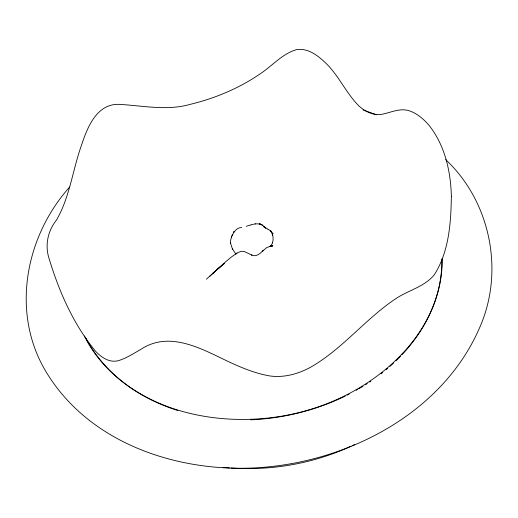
<?xml version="1.0" encoding="UTF-8"?>
<svg xmlns="http://www.w3.org/2000/svg" width="518" height="518" viewBox="0 0 518 518"><rect width="100%" height="100%" fill="white"/><g stroke="black" fill="none" stroke-linecap="round" stroke-linejoin="round"><path stroke-width="0.78" d="M442.126 258.929C442.812 294.729 426.236 329.092 401.968 354.733M230.374 243.071C230.141 239.051 234.065 227.266 241.692 227.551M270.033 246.626C274.728 242.573 274.106 231.818 267.935 229.215M272.559 242.677L272.63 242.32M272.507 242.858L272.617 242.398M232.103 235.386L232.491 234.466L232.161 235.23L232.355 234.771M69.639 187.05C24.812 237.063 10.483 314.031 46.749 372.928C91.68 446.348 184.589 474.792 266.686 467.035C354.642 458.786 445.169 409.855 480.529 325.582C504.312 269.736 489.944 201.075 445.655 159.583M271.043 246.031L271.387 245.629M400.55 356.248L396.108 360.69M271.335 245.94L270.131 246.574L271.736 245.772L266.744 247.61L262.749 250.984L263.565 250.194M263.248 250.505L262.153 251.515M209.434 276.586L225.55 261.855L231.721 256.734L237.762 252.648L241.194 251.314L244.146 251.437L251.968 255.147L251.515 254.934M393.563 363.118L389.892 366.446M218.415 268.279L206.391 279.202M262.004 251.651C259.453 254.221 255.639 256.999 251.897 255.109M213.04 273.18L219.91 267.159M386.104 369.703L387.742 368.317M224.333 263.474L218.861 268.033L224.126 263.662M382.757 372.436L381.086 373.763M236.564 253.393L236.953 253.114M369.645 382.019L370.836 381.222M365.455 384.745L367.275 383.598M358.702 388.869L363.034 386.279M356.17 390.3L357.433 389.588M347.151 395.105L349.119 394.114M345.182 396.095C315.773 410.418 283.352 418.434 250.686 419.833M351.042 446.205C313.779 463.435 272.015 470.849 231.086 467.994M352.499 445.551L354.688 444.567M264.704 227.324C261.901 223.394 256.533 223.044 251.003 224.89M246.277 226.282L250.835 224.935M272.3 245.933L269.535 246.477L272.844 245.83L270.014 246.341M255.212 223.918L255.555 223.873M229.468 467.916L223.018 467.456M173.692 409.181L177.836 410.547M362.93 109.933L376.456 114.75M173.006 408.955C136.234 396.244 101.878 371.529 84.408 336.001M267.838 229.17L263.746 226.47M265.747 228.062L265.391 227.829L265.682 228.024M265.501 227.901L265.119 227.635M271.613 232.206L272.345 232.731M264.471 227.13L264.782 227.376L264.135 226.839L264.407 227.078M263.526 226.256L264.581 227.214L263.85 226.573M264.581 227.214C262.768 225.595 264.413 227.072 263.921 226.644M235.936 254.15L232.349 248.808L230.348 242.508M264.303 226.988L263.707 226.437M263.804 226.541L264.167 226.865M270.629 230.905L271.244 231.65L270.7 230.924M270.772 231.015L271.277 231.701M85.502 337.704C126.457 414.432 228.302 432.873 306.06 410.67C374.119 391.893 442.625 335.036 441.912 259.117M232.647 249.3L232.349 248.808L232.686 249.391M451.359 196.348C450.945 223.077 449.009 251.884 434.168 274.967C424.009 287.225 407.433 290.469 394.787 299.365C364.976 319.509 342.424 348.892 311.059 366.977C298.659 373.834 284.622 377.81 270.396 376.036C255.303 373.549 241.168 367.586 227.402 361.137C200.628 348.323 169.075 330.523 140.598 349.527C133.132 353.71 125.926 358.598 117.592 360.884C108.981 362.626 101.424 357.388 95.759 351.463C73.698 324.721 59.311 292.243 49.301 259.265C44.645 245.72 47.643 231.119 56.488 220.053C69.872 196.982 72.662 169.781 81.572 144.962C87.341 127.629 96.354 104.364 118.104 104.325C142.249 105.484 166.712 111.202 190.618 104.254C216.252 98.038 240.961 87.458 262.542 72.209C273.621 64.362 283.113 53.477 296.542 49.644C308.333 47.805 318.084 55.782 326.081 63.364C339.102 76.152 346.212 93.331 359.11 106.158C365.417 111.674 373.439 115.754 382.031 114.264C390.786 112.529 399.449 108.068 408.534 110.535C416.673 113.079 423.264 118.7 428.794 125.032C444.826 145.053 450.744 171.167 451.359 196.348M231.449 237.315L231.436 236.953L231.449 237.315M272.623 234.298L272.546 235.075L272.915 233.204L272.623 234.298M234.11 231.578L233.592 232.297L234.149 231.598M271.426 245.59L271.115 245.946L271.464 245.545M260.301 224.177L259.816 224.048L260.301 224.177M260.379 224.197L259.667 224.003L260.379 224.197M262.302 225.129L261.778 224.812L262.302 225.129M272.267 234L272.52 234.835L272.267 234"/></g></svg>
